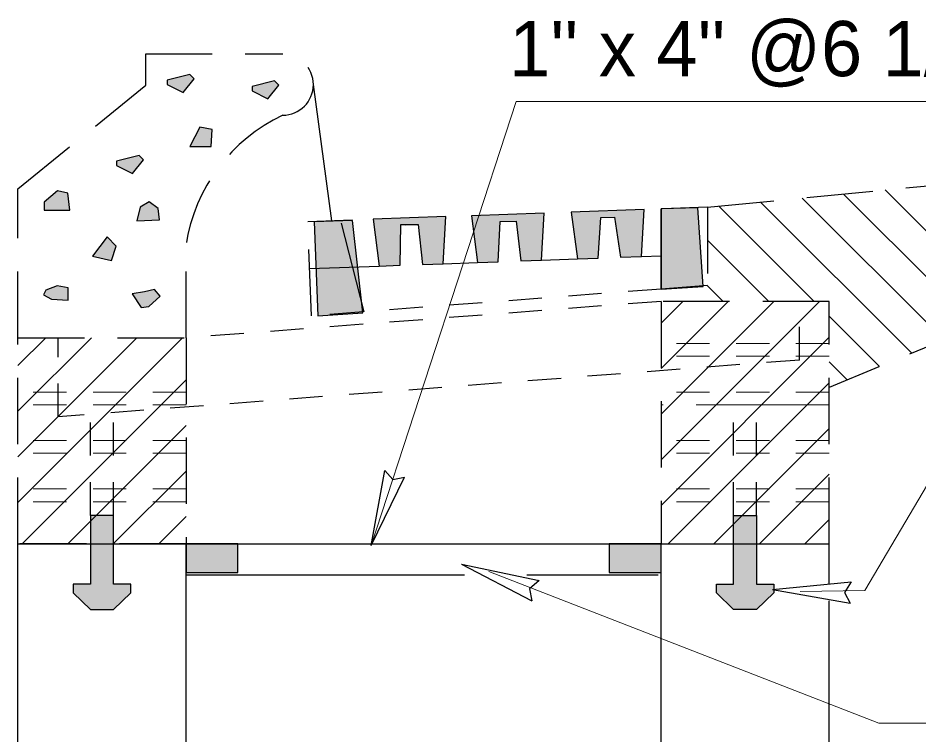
# Model space of a CAD drawing. Extents: x 392 to 763, y 50 to 324.
# Drawn here: x 631.42 to 651.75, y 186.73 to 202.92 of the extents above; entities that cross this region are included whole.
import ezdxf

# ---------------------------------------------------------------- set-up
doc = ezdxf.new("R2010")
doc.units = 0
doc.header["$LTSCALE"] = 0.5
for name, pattern in [('LONG_DASHED', [7.5, 6, -1.5]), ('MEDIUM_DASHED', [4.5, 3, -1.5]), ('SHORT_DASHED', [2.7, 1.5, -1.2])]:
    doc.linetypes.add(name, pattern=pattern)
doc.layers.add('1', color=7, linetype='Continuous', lineweight=13)

msp = doc.modelspace()

# ---------------------------------------------------------------- hatches: boundary and pattern name
at = {"layer": '1'}
for points in [[(635.1489, 201.2382), (635.4027, 201.5434), (635.3011, 201.6453), (634.7932, 201.5178), (634.7932, 201.4161)], [(637.0629, 201.0952), (637.3167, 201.4004), (637.2151, 201.5023), (636.7072, 201.3748), (636.7072, 201.2731)], [(635.3011, 200.0181), (635.7832, 200.0181), (635.8089, 200.3994), (635.5292, 200.4507)], [(634.0058, 199.4086), (634.2597, 199.7138), (634.1579, 199.8146), (633.6501, 199.6881), (633.6501, 199.5864)], [(632.5959, 198.5826), (632.5456, 198.9639), (632.3164, 199.0144), (632.0121, 198.7604), (632.0121, 198.5826)], [(634.1076, 198.3379), (634.6154, 198.3636), (634.5897, 198.6174), (634.3863, 198.7696), (634.1836, 198.6431)], [(643.9177, 198.5349), (644.0561, 197.4799), (644.5246, 197.4972), (644.5859, 198.4149), (644.8967, 198.4231), (645.0306, 197.5156), (645.4999, 197.5321), (645.5612, 198.5946)], [(645.9462, 196.7979), (646.8932, 196.8584), (646.7786, 198.6312), (645.9462, 198.6093)], [(639.4426, 198.3727), (639.5809, 197.3176), (640.0503, 197.3351), (640.0677, 198.2544), (640.4591, 198.2544), (640.5554, 197.3534), (641.0247, 197.3699), (641.0861, 198.4322)], [(641.6609, 198.4524), (641.7993, 197.3982), (642.2686, 197.4147), (642.3089, 198.3259), (642.6737, 198.3342), (642.7746, 197.4331), (643.2431, 197.4506), (643.3044, 198.5121)], [(638.1904, 196.1937), (639.2069, 196.2579), (638.9787, 198.3452), (638.1134, 198.3186)], [(633.1037, 197.5404), (633.5356, 197.4386), (633.6372, 197.7696), (633.4338, 197.9731)], [(632.5584, 196.5431), (632.5584, 196.8226), (632.3044, 196.8731), (632.0506, 196.7712), (631.9992, 196.6696), (632.1771, 196.5687)], [(633.9994, 196.6861), (634.2029, 196.3808), (634.3808, 196.4064), (634.6346, 196.6347), (634.5072, 196.7869), (634.2789, 196.7364)], [(633.5796, 189.5626), (633.9673, 189.9384), (633.9673, 190.1337), (633.5796, 190.1337), (633.5796, 191.6856), (633.0598, 191.6856), (633.0598, 190.1337), (632.6711, 190.1337), (632.6711, 189.9384), (633.0598, 189.5626)], [(647.5826, 189.5626), (647.1947, 189.9384), (647.1947, 190.1337), (647.5826, 190.1337), (647.5826, 191.6856), (648.1023, 191.6856), (648.1023, 190.1337), (648.4909, 190.1337), (648.4909, 189.9384), (648.1023, 189.5626)], [(635.2167, 190.3949), (636.3854, 190.3949), (636.3854, 191.0449), (635.2167, 191.0449)], [(644.7766, 190.3949), (645.9462, 190.3949), (645.9462, 191.0449), (644.7766, 191.0449)]]:
    msp.add_hatch(color=256, dxfattribs=at).paths.add_polyline_path(points)

# ---------------------------------------------------------------- linework, layer by layer
at = {"layer": '1', "lineweight": 25}
for p, q in [((638.5066, 198.3388), (638.0923, 201.4151)), ((645.9462, 196.7979), (645.9462, 198.6093)), ((646.9959, 198.6459), (645.9784, 198.6093)), ((638.9787, 198.3552), (637.9704, 198.3186)), ((638.7221, 198.2874), (639.2289, 196.2846)), ((640.3721, 198.2463), (640.1686, 198.2389)), ((641.0247, 197.3699), (641.7993, 197.3982)), ((643.2431, 197.4506), (644.0561, 197.4808)), ((645.4999, 197.5331), (645.9462, 197.5496)), ((638.0089, 197.2599), (639.5809, 197.3176)), ((647.3479, 196.5182), (646.9959, 196.8702)), ((650.8771, 195.0471), (649.7404, 196.1838)), ((650.1482, 194.7464), (649.7404, 195.1552)), ((639.4005, 191.0072), (639.7071, 192.6987)), ((639.4005, 191.0072), (640.1519, 192.5533)), ((631.4226, 191.0449), (649.7404, 191.0449)), ((631.4226, 178.9412), (631.4226, 191.0449)), ((635.2167, 178.9412), (635.2167, 191.0449)), ((645.9462, 178.9412), (645.9462, 191.0449)), ((649.7404, 190.1282), (649.7404, 191.0449)), ((641.4417, 190.5856), (643.1889, 190.2134)), ((641.4417, 190.5856), (643.0239, 189.7561)), ((635.2102, 190.3464), (641.5059, 190.3464)), ((642.9139, 190.3464), (645.8794, 190.3464)), ((648.4589, 190.0164), (650.2373, 190.1887)), ((648.4589, 190.0164), (650.2179, 189.7029)), ((649.7404, 182.3978), (649.7404, 189.7569))]:
    msp.add_line(p, q, dxfattribs=at)
at = {"layer": '1'}
for p, q in [((639.4005, 191.0072), (642.6762, 201.0313)), ((642.6762, 201.0313), (657.3667, 201.0313)), ((653.7903, 196.2506), (651.0054, 199.0346)), ((652.3336, 195.6492), (649.1289, 198.8531)), ((653.0614, 195.9499), (650.0676, 198.9437)), ((649.4058, 196.5182), (647.2534, 198.6706)), ((651.6049, 195.3486), (648.1912, 198.7622)), ((648.3773, 196.5182), (646.9959, 197.8997)), ((645.9462, 196.0298), (646.4339, 196.5182)), ((645.9462, 195.0002), (647.4634, 196.5182)), ((645.9462, 193.9717), (648.4919, 196.5182)), ((645.9462, 192.9424), (649.5213, 196.5182)), ((631.4226, 195.0681), (632.0514, 195.6969)), ((631.4226, 194.0387), (633.0799, 195.6969)), ((631.4226, 193.0092), (634.1094, 195.6969)), ((631.4226, 191.9808), (635.1387, 195.6969)), ((645.9462, 191.9129), (649.7404, 195.7079)), ((631.5152, 191.0449), (635.2167, 194.7454)), ((646.1057, 191.0449), (649.7404, 194.6786)), ((632.5446, 191.0449), (635.2167, 193.7169)), ((647.1352, 191.0449), (649.7404, 193.6491)), ((633.5741, 191.0449), (635.2167, 192.6876)), ((648.1646, 191.0449), (649.7404, 192.6206)), ((634.6026, 191.0449), (635.2167, 191.6581)), ((649.1931, 191.0449), (649.7404, 191.5913))]:
    msp.add_line(p, q, dxfattribs=at)
at = {"layer": '1', "linetype": 'MEDIUM_DASHED', "lineweight": 25}
for p, q in [((646.9959, 198.6459), (646.9959, 196.5182)), ((638.0474, 196.1937), (637.9704, 198.3186)), ((635.2167, 195.6969), (635.2167, 197.8026))]:
    msp.add_line(p, q, dxfattribs=at)
at = {"layer": '1', "linetype": 'SHORT_DASHED', "lineweight": 25}
for p, q in [((645.9462, 196.7987), (638.0474, 196.1937)), ((645.9462, 196.5182), (635.2167, 195.6969)), ((649.0702, 195.1937), (649.0702, 196.5182)), ((633.0598, 191.6856), (633.0598, 193.9673)), ((633.5796, 191.6856), (633.5796, 194.0076)), ((647.5826, 191.6856), (647.5826, 194.0076)), ((648.1023, 191.6856), (648.1023, 193.9673))]:
    msp.add_line(p, q, dxfattribs=at)
at = {"layer": '1', "linetype": 'LONG_DASHED', "lineweight": 25}
msp.add_line((646.9959, 196.8786), (645.9462, 196.7979), dxfattribs=at)
at = {"layer": '1', "linetype": 'SHORT_DASHED'}
for p, q in [((649.7404, 195.5667), (645.9462, 195.5667)), ((649.7404, 195.2799), (645.9462, 195.2799)), ((635.2167, 194.4723), (631.4226, 194.4723)), ((649.7404, 194.4723), (645.9462, 194.4723)), ((635.2167, 194.1854), (631.4226, 194.1854)), ((635.2167, 193.3777), (631.4226, 193.3777)), ((649.7404, 193.3777), (645.9462, 193.3777)), ((635.2167, 193.0899), (631.4226, 193.0899)), ((649.7404, 193.0899), (645.9462, 193.0899)), ((635.2167, 192.2832), (631.4226, 192.2832)), ((649.7404, 192.2832), (645.9462, 192.2832)), ((635.2167, 191.9954), (631.4226, 191.9954)), ((649.7404, 191.9954), (645.9462, 191.9954))]:
    msp.add_line(p, q, dxfattribs=at)
at = {"layer": '1', "linetype": 'LONG_DASHED'}
msp.add_line((649.7404, 194.1854), (645.9462, 194.1854), dxfattribs=at)
at = {"layer": '1', "linetype": 'MEDIUM_DASHED', "lineweight": 25}
for points in [[(631.4226, 195.6969), (631.4226, 199.0611), (634.3064, 201.4022), (634.3064, 202.1072), (637.4003, 202.1072)], [(646.9959, 198.6459), (658.1636, 199.7284), (658.1636, 196.9849), (655.0194, 196.7584), (649.7404, 194.5777)]]:
    msp.add_lwpolyline(points, dxfattribs=at)
at = {"layer": '1', "lineweight": 25}
for points in [[(635.1489, 201.2382), (635.4027, 201.5434), (635.3011, 201.6453), (634.7932, 201.5178), (634.7932, 201.4161)], [(637.0629, 201.0952), (637.3167, 201.4004), (637.2151, 201.5023), (636.7072, 201.3748), (636.7072, 201.2731)], [(635.3011, 200.0181), (635.7832, 200.0181), (635.8089, 200.3994), (635.5292, 200.4507)], [(634.0058, 199.4086), (634.2597, 199.7138), (634.1579, 199.8146), (633.6501, 199.6881), (633.6501, 199.5864)], [(632.5959, 198.5826), (632.5456, 198.9639), (632.3164, 199.0144), (632.0121, 198.7604), (632.0121, 198.5826)], [(634.1076, 198.3379), (634.6154, 198.3636), (634.5897, 198.6174), (634.3863, 198.7696), (634.1836, 198.6431)], [(643.9177, 198.5349), (644.0561, 197.4799), (644.5246, 197.4972), (644.5859, 198.4149), (644.8967, 198.4231), (645.0306, 197.5156), (645.4999, 197.5321), (645.5612, 198.5946)], [(645.9462, 196.7979), (646.8932, 196.8584), (646.7786, 198.6312), (645.9462, 198.6093)], [(639.4426, 198.3727), (639.5809, 197.3176), (640.0503, 197.3351), (640.0677, 198.2544), (640.4591, 198.2544), (640.5554, 197.3534), (641.0247, 197.3699), (641.0861, 198.4322)], [(641.6609, 198.4524), (641.7993, 197.3982), (642.2686, 197.4147), (642.3089, 198.3259), (642.6737, 198.3342), (642.7746, 197.4331), (643.2431, 197.4506), (643.3044, 198.5121)], [(638.1904, 196.1937), (639.2069, 196.2579), (638.9787, 198.3452), (638.1134, 198.3186)], [(633.1037, 197.5404), (633.5356, 197.4386), (633.6372, 197.7696), (633.4338, 197.9731)], [(632.5584, 196.5431), (632.5584, 196.8226), (632.3044, 196.8731), (632.0506, 196.7712), (631.9992, 196.6696), (632.1771, 196.5687)], [(633.9994, 196.6861), (634.2029, 196.3808), (634.3808, 196.4064), (634.6346, 196.6347), (634.5072, 196.7869), (634.2789, 196.7364)], [(633.5796, 189.5626), (633.9673, 189.9384), (633.9673, 190.1337), (633.5796, 190.1337), (633.5796, 191.6856), (633.0598, 191.6856), (633.0598, 190.1337), (632.6711, 190.1337), (632.6711, 189.9384), (633.0598, 189.5626)], [(647.5826, 189.5626), (647.1947, 189.9384), (647.1947, 190.1337), (647.5826, 190.1337), (647.5826, 191.6856), (648.1023, 191.6856), (648.1023, 190.1337), (648.4909, 190.1337), (648.4909, 189.9384), (648.1023, 189.5626)]]:
    msp.add_lwpolyline(points, close=True, dxfattribs=at)
at = {"layer": '1'}
for points in [[(642.0522, 190.4174), (650.8612, 186.9943), (673.6898, 186.9932), (680.5253, 192.7902), (702.1945, 196.6264), (707.5529, 195.344)], [(666.5616, 192.3827), (651.9631, 192.3827), (650.5489, 189.9944), (649.0841, 189.9688)]]:
    msp.add_lwpolyline(points, dxfattribs=at)
at = {"layer": '1', "linetype": 'MEDIUM_DASHED', "lineweight": 25}
for points in [[(645.9462, 191.0449), (649.7404, 191.0449), (649.7404, 196.5182), (645.9462, 196.5182)], [(635.2167, 191.0449), (631.4226, 191.0449), (631.4226, 195.6969), (635.2167, 195.6969)]]:
    msp.add_lwpolyline(points, close=True, dxfattribs=at)
at = {"layer": '1', "linetype": 'SHORT_DASHED', "lineweight": 25}
msp.add_lwpolyline([(649.0702, 195.1937), (632.3301, 193.9112), (632.3301, 195.6969)], dxfattribs=at)
at = {"layer": '1', "lineweight": 25}
for points in [[(639.7071, 192.6987), (639.8908, 192.5), (640.1519, 192.5533)], [(643.1889, 190.2134), (642.9773, 190.0292), (643.0239, 189.7561)], [(650.2373, 190.1887), (650.0906, 189.9486), (650.2179, 189.7029)]]:
    msp.add_lwpolyline(points, dxfattribs=at)
at = {"layer": '1', "linetype": 'LONG_DASHED', "lineweight": 25}
for points in [[(635.2167, 190.3949), (636.3854, 190.3949), (636.3854, 191.0449), (635.2167, 191.0449)], [(644.7766, 190.3949), (645.9462, 190.3949), (645.9462, 191.0449), (644.7766, 191.0449)]]:
    msp.add_lwpolyline(points, close=True, dxfattribs=at)
at = {"layer": '1', "linetype": 'MEDIUM_DASHED', "lineweight": 25}
for centre, radius, start, end in [((637.4002, 201.4149), 0.6922, 270, 90), ((639.058, 197.2064), 3.8875, 115.24271, 171.17649)]:
    msp.add_arc(centre, radius, start, end, dxfattribs=at)

# ---------------------------------------------------------------- texts
at = {"layer": '1'}
msp.add_text("1'' x 4'' @6 1/2'' C/C", height=1.247, dxfattribs=at).set_placement((642.5145, 201.6046))

doc.saveas('drawing.dxf')
